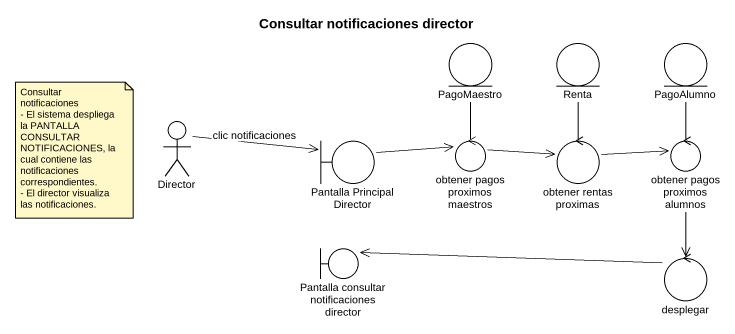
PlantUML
@startuml
title Consultar notificaciones director
entity PagoMaestro
entity Renta
entity PagoAlumno
actor Director
boundary "Pantalla Principal Director" as Pantalla_Principal_Director
control "obtener pagos proximos maestros" as obtener_pagos_proximos
control "obtener rentas proximas" as obtener_rentas_proximas
control "obtener pagos proximos alumnos" as obtener_pagos_proximos_2
boundary "Pantalla consultar notificaciones director" as Pantalla_consultar
control desplegar
PagoMaestro -- obtener_pagos_proximos
Renta -- obtener_rentas_proximas
Director -right-> Pantalla_Principal_Director : clic notificaciones
Pantalla_Principal_Director -right-> obtener_pagos_proximos
obtener_pagos_proximos -right-> obtener_rentas_proximas
obtener_rentas_proximas -right-> obtener_pagos_proximos_2
obtener_pagos_proximos_2 -up- PagoAlumno
obtener_pagos_proximos_2 --> desplegar
desplegar -left-> Pantalla_consultar
note as N1
  Consultar notificaciones
  - El sistema despliega la PANTALLA CONSULTAR NOTIFICACIONES, la cual contiene las notificaciones correspondientes.
  - El director visualiza las notificaciones.
end note
@enduml
